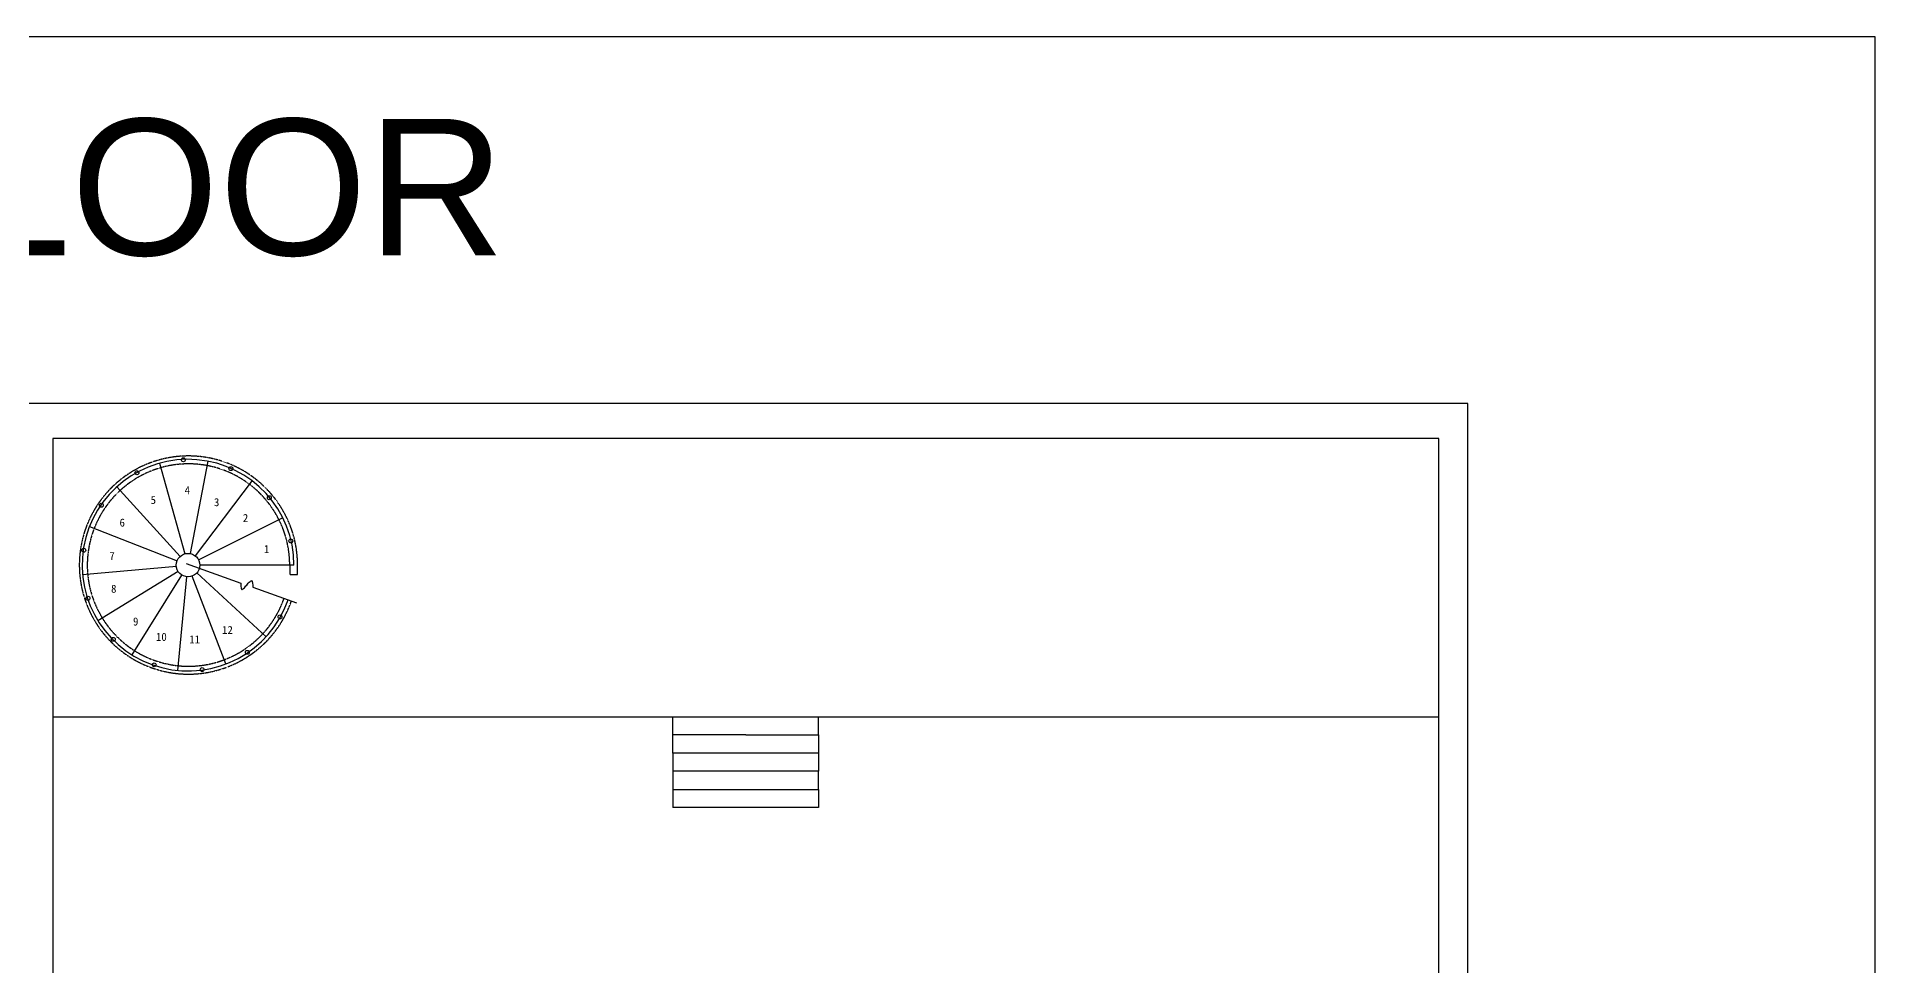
# Model space of a CAD drawing. Header units: inches. Extents: x -50197 to -1492, y -75204 to 801.
# Drawn here: x -21706 to -1492, y -9413 to 801 of the extents above; entities that cross this region are included whole.
import ezdxf

# ---------------------------------------------------------------- set-up
doc = ezdxf.new("R2010")
doc.units = ezdxf.units.IN
doc.header["$MEASUREMENT"] = 0
doc.linetypes.add('DASHED', pattern=[0.75, 0.5, -0.25])
doc.styles.add('HZ', font='')
doc.styles.get("Standard").update_dxf_attribs({"font": 'arial.ttf'})
doc.styles.get('HZ').set_extended_font_data('SimHei')

# ---------------------------------------------------------------- blocks, each defined once
blk = doc.blocks.new('A$C636C2AC3')
for p, q in [((514, 1347), (677, 770)), ((822, 1361), (711, 771)), ((244, 1197), (647, 753)), ((1105, 1236), (743, 757)), ((69, 943), (628, 725)), ((1302, 998), (765, 731)), ((25, 637), (623, 691)), ((122, 344), (634, 658)), ((340, 125), (658, 634)), ((632, 26), (690, 623)), ((938, 67), (724, 627)), ((1194, 240), (753, 647)), ((1372, 697), (772, 697))]:
    blk.add_line(p, q)
at = {"linetype": 'DASHED', "ltscale": 0.5}
blk.add_lwpolyline([(1309, 485, -11.917313), (1345, 697), (1345, 637), (1395, 637), (1395, 697, 11.892528), (1356, 468)], format="xyb", dxfattribs=at)
blk.add_lwpolyline([(686, 708), (1034, 583, 0.033865), (1035, 553, 0.043189), (1037, 545, 0.176583), (1040, 542, 0.176583), (1044, 543, 0.043189), (1051, 547, 0.033865), (1071, 570, -0.033865), (1092, 593, -0.043189), (1099, 597, -0.176583), (1103, 598, -0.176583), (1105, 595, -0.043189), (1108, 587, -0.033865), (1109, 556), (1388, 456)], format="xyb")
for centre, radius in [((371, 1286), 12.5), ((667, 1369), 12.5), ((970, 1312), 12.5), ((144, 1079), 12.5), ((1215, 1127), 12.5), ((1352, 851), 12.5), ((32, 792), 12.5), ((697, 697), 75), ((59, 486), 12.5), ((1283, 367), 12.5), ((220, 224), 12.5), ((1075, 141), 12.5), ((481, 61), 12.5), ((787, 31), 12.5)]:
    blk.add_circle(centre, radius)
blk.add_arc((697, 697), 675, 360, 340.7912)
at = {"style": 'HZ'}
for s, p in [('4', (675, 1149)), ('5', (458, 1087)), ('3', (862, 1073)), ('6', (260, 943)), ('2', (1046, 972)), ('1', (1180, 774)), ('7', (195, 730)), ('8', (206, 521)), ('9', (346, 312)), ('10', (492, 214)), ('11', (704, 198)), ('12', (913, 258))]:
    blk.add_text(s, height=51, dxfattribs=at).set_placement(p)

msp = doc.modelspace()

# ---------------------------------------------------------------- linework, layer by layer
for p, q in [((-1492, 801), (-50197, 801)), ((-1492, -35952), (-1492, 801)), ((-5970, -3233), (-21891, -3233)), ((-5970, -19253), (-5970, -3233)), ((-21531, -3617), (-21531, -18857)), ((-6291, -3617), (-21531, -3617)), ((-6291, -18857), (-6291, -3617)), ((-21531, -6679), (-6291, -6679)), ((-14711, -6879), (-14711, -6679)), ((-13111, -6879), (-13111, -6679)), ((-13911, -6879), (-14711, -6879)), ((-14711, -7079), (-14711, -6879)), ((-13911, -6879), (-13111, -6879)), ((-13111, -6879), (-13111, -7079)), ((-13111, -7079), (-14711, -7079)), ((-14711, -7079), (-14711, -7279)), ((-13111, -7079), (-13111, -7279)), ((-13111, -7279), (-14711, -7279)), ((-14711, -7279), (-14711, -7479)), ((-14711, -7479), (-13111, -7479)), ((-14711, -7479), (-14711, -7679)), ((-13111, -7479), (-13111, -7279)), ((-13111, -7479), (-13111, -7679)), ((-13111, -7679), (-14711, -7679))]:
    msp.add_line(p, q)

# ---------------------------------------------------------------- block references
at = {"xscale": 1.725, "yscale": 1.725, "zscale": 1.725}
msp.add_blockref('A$C636C2AC3', (-21245, -6214), dxfattribs=at)

# ---------------------------------------------------------------- texts
at = {"insert": (-33671, -103), "char_height": 1500, "attachment_point": 1}
msp.add_mtext_dynamic_manual_height_columns('GROUND FLOOR', width=19684.27, gutter_width=1, heights=[0], dxfattribs=at)

doc.saveas('drawing.dxf')
